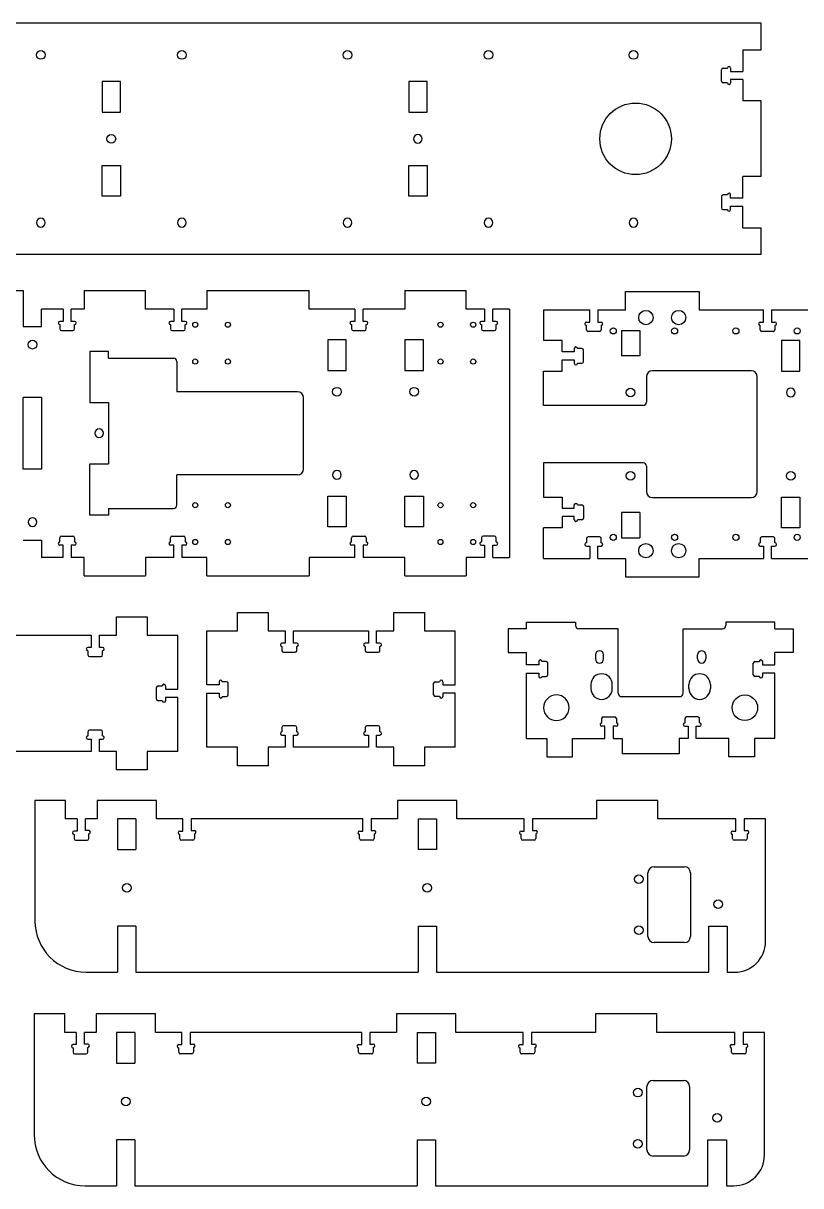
# Model space of a CAD drawing. Extents: x 54 to 2400, y 5311 to 6464.
# Drawn here: x 909 to 1670, y 5317 to 6454 of the extents above; entities that cross this region are included whole.
import ezdxf

# ---------------------------------------------------------------- set-up
doc = ezdxf.new("R2010")
doc.units = 0
doc.layers.get('0').update_dxf_attribs({"color": 253, "linetype": 'CONTINUOUS'})

msp = doc.modelspace()

# ---------------------------------------------------------------- linework, layer by layer
at = {"color": 58}
for p, q in [((1631.2, 6454), (59.2, 6454)), ((1631.2, 6428), (1631.2, 6454)), ((1613.2, 6428), (1631.2, 6428)), ((1613.2, 6428), (1613.2, 6407)), ((1592.2, 6397.4), (1592.2, 6408.6)), ((1593.8, 6410.2), (1598, 6410.2)), ((1601.2, 6410.2), (1601.2, 6407)), ((1601.2, 6407), (1613.2, 6407)), ((1004.2, 6397), (986.2, 6397)), ((986.2, 6397), (986.2, 6367)), ((1004.2, 6367), (1004.2, 6397)), ((1304.2, 6397), (1286.2, 6397)), ((1286.2, 6397), (1286.2, 6367)), ((1304.2, 6367), (1304.2, 6397)), ((1598, 6395.8), (1593.8, 6395.8)), ((1601.2, 6399), (1601.2, 6395.8)), ((1613.2, 6399), (1601.2, 6399)), ((1613.2, 6399), (1613.2, 6378)), ((986.2, 6367), (1004.2, 6367)), ((1286.2, 6367), (1304.2, 6367)), ((1631.2, 6378), (1613.2, 6378)), ((1631.2, 6304), (1631.2, 6378)), ((986.2, 6285), (986.2, 6315)), ((986.2, 6315), (1004.2, 6315)), ((1004.2, 6315), (1004.2, 6285)), ((1286.2, 6285), (1286.2, 6315)), ((1286.2, 6315), (1304.2, 6315)), ((1304.2, 6315), (1304.2, 6285)), ((1613.2, 6283), (1613.2, 6304)), ((1631.2, 6304), (1613.2, 6304)), ((1004.2, 6285), (986.2, 6285)), ((1304.2, 6285), (1286.2, 6285)), ((1592.2, 6284.6), (1592.2, 6273.4)), ((1598, 6286.2), (1593.8, 6286.2)), ((1601.2, 6283), (1601.2, 6286.2)), ((1613.2, 6283), (1601.2, 6283)), ((1593.8, 6271.8), (1598, 6271.8)), ((1601.2, 6275), (1613.2, 6275)), ((1601.2, 6271.8), (1601.2, 6275)), ((1613.2, 6254), (1613.2, 6275)), ((1613.2, 6254), (1631.2, 6254)), ((1631.2, 6228), (1631.2, 6254)), ((1631.2, 6228), (59.2, 6228)), ((853, 6192.5), (909, 6192.5)), ((909, 6192.5), (909, 6157.5)), ((968.7, 6192.5), (968.7, 6174.5)), ((968.7, 6192.5), (1028.7, 6192.5)), ((1028.7, 6174.5), (1028.7, 6192.5)), ((1088.7, 6192.5), (1088.7, 6174.5)), ((1088.7, 6192.5), (1188.7, 6192.5)), ((1188.7, 6174.5), (1188.7, 6192.5)), ((1282.5, 6192.5), (1282.5, 6174.5)), ((1282.5, 6192.5), (1342.5, 6192.5)), ((1342.5, 6174.5), (1342.5, 6192.5)), ((1498.3, 6191.7), (1570.3, 6191.7)), ((1498.3, 6173.7), (1498.3, 6191.7)), ((1570.3, 6191.7), (1570.3, 6173.7)), ((927, 6157.5), (927, 6174.5)), ((948, 6174.5), (927, 6174.5)), ((948, 6174.5), (948, 6162.5)), ((956, 6162.5), (956, 6174.5)), ((968.7, 6174.5), (956, 6174.5)), ((1056.3, 6174.5), (1028.7, 6174.5)), ((1056.3, 6174.5), (1056.3, 6162.5)), ((1064.3, 6162.5), (1064.3, 6174.5)), ((1088.7, 6174.5), (1064.3, 6174.5)), ((1233.5, 6174.5), (1188.7, 6174.5)), ((1233.5, 6174.5), (1233.5, 6162.5)), ((1241.5, 6162.5), (1241.5, 6174.5)), ((1282.5, 6174.5), (1241.5, 6174.5)), ((1360.5, 6174.5), (1342.5, 6174.5)), ((1360.5, 6174.5), (1360.5, 6162.5)), ((1368.5, 6162.5), (1368.5, 6174.5)), ((1384.7, 6174.5), (1368.5, 6174.5)), ((1384.7, 6174.5), (1384.7, 5931.5)), ((1418.2, 6173.7), (1463.3, 6173.7)), ((1418.2, 6173.7), (1418.2, 6143.7)), ((1463.3, 6161.7), (1463.3, 6173.7)), ((1471.3, 6173.7), (1498.3, 6173.7)), ((1471.3, 6173.7), (1471.3, 6161.7)), ((1570.3, 6173.7), (1633.3, 6173.7)), ((1633.3, 6161.7), (1633.3, 6173.7)), ((1641.3, 6173.7), (1702.7, 6173.7)), ((1641.3, 6173.7), (1641.3, 6161.7)), ((948, 6162.5), (944.8, 6162.5)), ((959.2, 6162.5), (956, 6162.5)), ((1056.3, 6162.5), (1053.1, 6162.5)), ((1067.5, 6162.5), (1064.3, 6162.5)), ((1233.5, 6162.5), (1230.3, 6162.5)), ((1244.7, 6162.5), (1241.5, 6162.5)), ((1360.5, 6162.5), (1357.3, 6162.5)), ((1371.7, 6162.5), (1368.5, 6162.5)), ((909, 6157.5), (927, 6157.5)), ((944.8, 6159.3), (944.8, 6155.1)), ((946.4, 6153.5), (957.6, 6153.5)), ((959.2, 6155.1), (959.2, 6159.3)), ((1053.1, 6159.3), (1053.1, 6155.1)), ((1054.7, 6153.5), (1065.9, 6153.5)), ((1067.5, 6155.1), (1067.5, 6159.3)), ((1230.3, 6159.3), (1230.3, 6155.1)), ((1231.9, 6153.5), (1243.1, 6153.5)), ((1244.7, 6155.1), (1244.7, 6159.3)), ((1357.3, 6159.3), (1357.3, 6155.1)), ((1358.9, 6153.5), (1370.1, 6153.5)), ((1371.7, 6155.1), (1371.7, 6159.3)), ((1460.1, 6161.7), (1463.3, 6161.7)), ((1460.1, 6154.3), (1460.1, 6158.5)), ((1472.9, 6152.7), (1461.7, 6152.7)), ((1471.3, 6161.7), (1474.5, 6161.7)), ((1474.5, 6158.5), (1474.5, 6154.3)), ((1494.3, 6153.7), (1494.3, 6128.7)), ((1494.3, 6153.7), (1512.3, 6153.7)), ((1512.3, 6153.7), (1512.3, 6128.7)), ((1630.1, 6161.7), (1633.3, 6161.7)), ((1630.1, 6154.3), (1630.1, 6158.5)), ((1642.9, 6152.7), (1631.7, 6152.7)), ((1641.3, 6161.7), (1644.5, 6161.7)), ((1644.5, 6158.5), (1644.5, 6154.3)), ((1225, 6144.5), (1207, 6144.5)), ((1207, 6144.5), (1207, 6114.5)), ((1225, 6114.5), (1225, 6144.5)), ((1282.5, 6144.5), (1282.5, 6114.5)), ((1300.5, 6144.5), (1282.5, 6144.5)), ((1300.5, 6114.5), (1300.5, 6144.5)), ((1436.2, 6143.7), (1418.2, 6143.7)), ((1436.2, 6132.7), (1436.2, 6143.7)), ((1651, 6143.7), (1651, 6113.7)), ((1669, 6143.7), (1651, 6143.7)), ((1669, 6113.7), (1669, 6143.7)), ((992.3, 6133), (974.3, 6133)), ((974.3, 6133), (974.3, 6083)), ((992.3, 6126.5), (992.3, 6133)), ((1448.2, 6132.7), (1436.2, 6132.7)), ((1448.2, 6135.9), (1448.2, 6132.7)), ((1455.6, 6135.9), (1451.4, 6135.9)), ((1457.2, 6123.1), (1457.2, 6134.3)), ((1512.3, 6128.7), (1494.3, 6128.7)), ((992.3, 6126.5), (1056.1, 6126.5)), ((1059.3, 6123.3), (1059.3, 6093.7)), ((1436.2, 6124.7), (1448.2, 6124.7)), ((1436.2, 6113.7), (1436.2, 6124.7)), ((1448.2, 6124.7), (1448.2, 6121.5)), ((1451.4, 6121.5), (1455.6, 6121.5)), ((1207, 6114.5), (1225, 6114.5)), ((1282.5, 6114.5), (1300.5, 6114.5)), ((1418.2, 6113.7), (1436.2, 6113.7)), ((1418.2, 6080.2), (1418.2, 6113.7)), ((1518.8, 6108.2), (1518.8, 6083.4)), ((1621.2, 6114.2), (1524.8, 6114.2)), ((1627.2, 5996.2), (1627.2, 6108.2)), ((1651, 6113.7), (1669, 6113.7)), ((927, 6088), (909, 6088)), ((909, 6018), (909, 6088)), ((927, 6088), (927, 6018)), ((974.3, 6083), (992.3, 6083)), ((992.3, 6083), (992.3, 6023)), ((1177.3, 6093.7), (1059.3, 6093.7)), ((1183.3, 6018.3), (1183.3, 6087.7)), ((1515.6, 6080.2), (1418.2, 6080.2)), ((927, 6018), (909, 6018)), ((974.3, 5973), (974.3, 6023)), ((974.3, 6023), (992.3, 6023)), ((1515.6, 6024.2), (1418.2, 6024.2)), ((1418.2, 6024.2), (1418.2, 5990.7)), ((1518.8, 6021), (1518.8, 5996.2)), ((1059.3, 5982.7), (1059.3, 6012.3)), ((1177.3, 6012.3), (1059.3, 6012.3)), ((1207, 5961.5), (1207, 5991.5)), ((1207, 5991.5), (1225, 5991.5)), ((1225, 5991.5), (1225, 5961.5)), ((1282.5, 5991.5), (1300.5, 5991.5)), ((1282.5, 5961.5), (1282.5, 5991.5)), ((1300.5, 5991.5), (1300.5, 5961.5)), ((1418.2, 5990.7), (1436.2, 5990.7)), ((1436.2, 5990.7), (1436.2, 5979.7)), ((1448.2, 5979.7), (1448.2, 5982.9)), ((1451.4, 5982.9), (1455.6, 5982.9)), ((1457.2, 5981.3), (1457.2, 5970.1)), ((1524.8, 5990.2), (1621.2, 5990.2)), ((1651, 5960.7), (1651, 5990.7)), ((1651, 5990.7), (1669, 5990.7)), ((1669, 5990.7), (1669, 5960.7)), ((992.3, 5973), (974.3, 5973)), ((992.3, 5979.5), (992.3, 5973)), ((992.3, 5979.5), (1056.1, 5979.5)), ((1436.2, 5979.7), (1448.2, 5979.7)), ((1448.2, 5971.7), (1436.2, 5971.7)), ((1436.2, 5971.7), (1436.2, 5960.7)), ((1448.2, 5968.5), (1448.2, 5971.7)), ((1494.3, 5975.7), (1494.3, 5950.7)), ((1512.3, 5975.7), (1494.3, 5975.7)), ((1512.3, 5975.7), (1512.3, 5950.7)), ((1225, 5961.5), (1207, 5961.5)), ((1300.5, 5961.5), (1282.5, 5961.5)), ((1436.2, 5960.7), (1418.2, 5960.7)), ((1418.2, 5930.7), (1418.2, 5960.7)), ((1455.6, 5968.5), (1451.4, 5968.5)), ((1669, 5960.7), (1651, 5960.7)), ((909, 5948.5), (927, 5948.5)), ((927, 5948.5), (927, 5931.5)), ((944.8, 5946.7), (944.8, 5950.9)), ((946.4, 5952.5), (957.6, 5952.5)), ((959.2, 5950.9), (959.2, 5946.7)), ((1053.1, 5946.7), (1053.1, 5950.9)), ((1054.7, 5952.5), (1065.9, 5952.5)), ((1067.5, 5950.9), (1067.5, 5946.7)), ((1230.3, 5946.7), (1230.3, 5950.9)), ((1231.9, 5952.5), (1243.1, 5952.5)), ((1244.7, 5950.9), (1244.7, 5946.7)), ((1357.3, 5950.9), (1357.3, 5946.7)), ((1370.1, 5952.5), (1358.9, 5952.5)), ((1371.7, 5946.7), (1371.7, 5950.9)), ((1460.1, 5950.1), (1460.1, 5945.9)), ((1472.9, 5951.7), (1461.7, 5951.7)), ((1474.5, 5945.9), (1474.5, 5950.1)), ((1494.3, 5950.7), (1512.3, 5950.7)), ((1630.1, 5950.1), (1630.1, 5945.9)), ((1642.9, 5951.7), (1631.7, 5951.7)), ((1644.5, 5945.9), (1644.5, 5950.1)), ((948, 5943.5), (944.8, 5943.5)), ((948, 5931.5), (948, 5943.5)), ((956, 5943.5), (956, 5931.5)), ((959.2, 5943.5), (956, 5943.5)), ((1056.3, 5943.5), (1053.1, 5943.5)), ((1056.3, 5931.5), (1056.3, 5943.5)), ((1064.3, 5943.5), (1064.3, 5931.5)), ((1067.5, 5943.5), (1064.3, 5943.5)), ((1233.5, 5943.5), (1230.3, 5943.5)), ((1233.5, 5931.5), (1233.5, 5943.5)), ((1241.5, 5943.5), (1241.5, 5931.5)), ((1244.7, 5943.5), (1241.5, 5943.5)), ((1357.3, 5943.5), (1360.5, 5943.5)), ((1360.5, 5943.5), (1360.5, 5931.5)), ((1368.5, 5943.5), (1371.7, 5943.5)), ((1368.5, 5931.5), (1368.5, 5943.5)), ((1460.1, 5942.7), (1463.3, 5942.7)), ((1463.3, 5942.7), (1463.3, 5930.7)), ((1471.3, 5942.7), (1474.5, 5942.7)), ((1471.3, 5930.7), (1471.3, 5942.7)), ((1630.1, 5942.7), (1633.3, 5942.7)), ((1633.3, 5942.7), (1633.3, 5930.7)), ((1641.3, 5942.7), (1644.5, 5942.7)), ((1641.3, 5930.7), (1641.3, 5942.7)), ((948, 5931.5), (927, 5931.5)), ((968.7, 5931.5), (956, 5931.5)), ((968.7, 5913.5), (968.7, 5931.5)), ((1056.3, 5931.5), (1028.7, 5931.5)), ((1028.7, 5931.5), (1028.7, 5913.5)), ((1088.7, 5931.5), (1064.3, 5931.5)), ((1088.7, 5913.5), (1088.7, 5931.5)), ((1233.5, 5931.5), (1188.7, 5931.5)), ((1188.7, 5931.5), (1188.7, 5913.5)), ((1282.5, 5931.5), (1241.5, 5931.5)), ((1282.5, 5913.5), (1282.5, 5931.5)), ((1360.5, 5931.5), (1342.5, 5931.5)), ((1342.5, 5931.5), (1342.5, 5913.5)), ((1368.5, 5931.5), (1384.7, 5931.5)), ((1418.2, 5930.7), (1463.3, 5930.7)), ((1471.3, 5930.7), (1498.3, 5930.7)), ((1498.3, 5930.7), (1498.3, 5912.7)), ((1570.3, 5912.7), (1570.3, 5930.7)), ((1570.3, 5930.7), (1633.3, 5930.7)), ((1641.3, 5930.7), (1702.7, 5930.7)), ((968.7, 5913.5), (1028.7, 5913.5)), ((1088.7, 5913.5), (1188.7, 5913.5)), ((1282.5, 5913.5), (1342.5, 5913.5)), ((1498.3, 5912.7), (1570.3, 5912.7)), ((1000.3, 5873.6), (1030.3, 5873.6)), ((1000.3, 5855.6), (1000.3, 5873.6)), ((1030.3, 5873.6), (1030.3, 5855.6)), ((1118.6, 5859.8), (1118.6, 5877.8)), ((1118.6, 5877.8), (1148.6, 5877.8)), ((1148.6, 5877.8), (1148.6, 5859.8)), ((1271.6, 5877.8), (1301.6, 5877.8)), ((1271.6, 5859.8), (1271.6, 5877.8)), ((1301.6, 5877.8), (1301.6, 5859.8)), ((1401.4, 5861.7), (1401.4, 5868.4)), ((1401.4, 5868.4), (1449.4, 5868.4)), ((1449.4, 5868.4), (1449.4, 5864.9)), ((1644.4, 5868.4), (1596.4, 5868.4)), ((1596.4, 5868.4), (1596.4, 5864.9)), ((1644.4, 5861.7), (1644.4, 5868.4)), ((902.1, 5855.6), (975.5, 5855.6)), ((975.5, 5855.6), (975.5, 5843.6)), ((983.5, 5855.6), (1000.3, 5855.6)), ((983.5, 5843.6), (983.5, 5855.6)), ((1030.3, 5855.6), (1060.3, 5855.6)), ((1060.3, 5802.7), (1060.3, 5855.6)), ((1088.6, 5859.8), (1118.6, 5859.8)), ((1088.6, 5806.9), (1088.6, 5859.8)), ((1148.6, 5859.8), (1165.4, 5859.8)), ((1165.4, 5859.8), (1165.4, 5847.8)), ((1173.4, 5859.8), (1246.8, 5859.8)), ((1173.4, 5847.8), (1173.4, 5859.8)), ((1246.8, 5859.8), (1246.8, 5847.8)), ((1254.8, 5859.8), (1271.6, 5859.8)), ((1254.8, 5847.8), (1254.8, 5859.8)), ((1301.6, 5859.8), (1331.6, 5859.8)), ((1331.6, 5806.9), (1331.6, 5859.8)), ((1401.4, 5861.7), (1383.4, 5861.7)), ((1383.4, 5861.7), (1383.4, 5838.5)), ((1491.2, 5861.7), (1452.6, 5861.7)), ((1491.2, 5798.7), (1491.2, 5861.7)), ((1554.6, 5861.7), (1593.2, 5861.7)), ((1554.6, 5798.7), (1554.6, 5861.7)), ((1644.4, 5861.7), (1662.4, 5861.7)), ((1662.4, 5861.7), (1662.4, 5838.5)), ((1165.4, 5847.8), (1162.2, 5847.8)), ((1162.2, 5844.6), (1162.2, 5840.4)), ((1176.6, 5847.8), (1173.4, 5847.8)), ((1176.6, 5840.4), (1176.6, 5844.6)), ((1246.8, 5847.8), (1243.6, 5847.8)), ((1243.6, 5844.6), (1243.6, 5840.4)), ((1258, 5847.8), (1254.8, 5847.8)), ((1258, 5840.4), (1258, 5844.6)), ((975.5, 5843.6), (972.3, 5843.6)), ((972.3, 5840.4), (972.3, 5836.2)), ((973.9, 5834.6), (985.1, 5834.6)), ((986.7, 5843.6), (983.5, 5843.6)), ((986.7, 5836.2), (986.7, 5840.4)), ((1163.8, 5838.8), (1175, 5838.8)), ((1245.2, 5838.8), (1256.4, 5838.8)), ((1383.4, 5838.5), (1401.4, 5838.5)), ((1401.4, 5826.5), (1401.4, 5838.5)), ((1468.9, 5836.3), (1468.9, 5832.3)), ((1476.9, 5832.3), (1476.9, 5836.3)), ((1568.9, 5832.3), (1568.9, 5836.3)), ((1576.9, 5836.3), (1576.9, 5832.3)), ((1662.4, 5838.5), (1644.4, 5838.5)), ((1644.4, 5826.5), (1644.4, 5838.5)), ((1413.4, 5826.5), (1401.4, 5826.5)), ((1413.4, 5829.7), (1413.4, 5826.5)), ((1420.8, 5829.7), (1416.6, 5829.7)), ((1422.4, 5816.9), (1422.4, 5828.1)), ((1623.4, 5816.9), (1623.4, 5828.1)), ((1625, 5829.7), (1629.2, 5829.7)), ((1632.4, 5829.7), (1632.4, 5826.5)), ((1632.4, 5826.5), (1644.4, 5826.5)), ((1100.6, 5810.1), (1100.6, 5806.9)), ((1108, 5810.1), (1103.8, 5810.1)), ((1312.2, 5810.1), (1316.4, 5810.1)), ((1319.6, 5810.1), (1319.6, 5806.9)), ((1401.4, 5754.6), (1401.4, 5818.5)), ((1401.4, 5818.5), (1413.4, 5818.5)), ((1413.4, 5818.5), (1413.4, 5815.3)), ((1416.6, 5815.3), (1420.8, 5815.3)), ((1629.2, 5815.3), (1625, 5815.3)), ((1644.4, 5818.5), (1632.4, 5818.5)), ((1632.4, 5818.5), (1632.4, 5815.3)), ((1644.4, 5754.6), (1644.4, 5818.5)), ((1039.3, 5793.1), (1039.3, 5804.3)), ((1040.9, 5805.9), (1045.1, 5805.9)), ((1048.3, 5805.9), (1048.3, 5802.7)), ((1048.3, 5802.7), (1060.3, 5802.7)), ((1100.6, 5806.9), (1088.6, 5806.9)), ((1088.6, 5798.9), (1100.6, 5798.9)), ((1088.6, 5745.9), (1088.6, 5798.9)), ((1100.6, 5798.9), (1100.6, 5795.7)), ((1109.6, 5797.3), (1109.6, 5808.5)), ((1310.6, 5797.3), (1310.6, 5808.5)), ((1319.6, 5806.9), (1331.6, 5806.9)), ((1319.6, 5798.9), (1319.6, 5795.7)), ((1331.6, 5798.9), (1319.6, 5798.9)), ((1331.6, 5745.9), (1331.6, 5798.9)), ((1464.4, 5807.3), (1464.4, 5803.3)), ((1485.4, 5803.3), (1485.4, 5807.3)), ((1560.4, 5803.3), (1560.4, 5807.3)), ((1581.4, 5807.3), (1581.4, 5803.3)), ((1045.1, 5791.5), (1040.9, 5791.5)), ((1048.3, 5794.7), (1048.3, 5791.5)), ((1060.3, 5794.7), (1048.3, 5794.7)), ((1060.3, 5741.8), (1060.3, 5794.7)), ((1103.8, 5795.7), (1108, 5795.7)), ((1316.4, 5795.7), (1312.2, 5795.7)), ((1494.4, 5795.5), (1551.4, 5795.5)), ((1476.6, 5775.6), (1487.8, 5775.6)), ((1569.2, 5775.6), (1558, 5775.6)), ((1162.2, 5765.3), (1162.2, 5761.1)), ((1175, 5766.9), (1163.8, 5766.9)), ((1176.6, 5761.1), (1176.6, 5765.3)), ((1243.6, 5765.3), (1243.6, 5761.1)), ((1256.4, 5766.9), (1245.2, 5766.9)), ((1258, 5761.1), (1258, 5765.3)), ((1475, 5769.8), (1475, 5774)), ((1478.2, 5766.6), (1475, 5766.6)), ((1478.2, 5754.6), (1478.2, 5766.6)), ((1486.2, 5766.6), (1486.2, 5754.6)), ((1489.4, 5766.6), (1486.2, 5766.6)), ((1489.4, 5774), (1489.4, 5769.8)), ((1556.4, 5774), (1556.4, 5769.8)), ((1556.4, 5766.6), (1559.6, 5766.6)), ((1559.6, 5766.6), (1559.6, 5754.6)), ((1567.6, 5766.6), (1570.8, 5766.6)), ((1567.6, 5754.6), (1567.6, 5766.6)), ((1570.8, 5769.8), (1570.8, 5774)), ((972.3, 5761.2), (972.3, 5757)), ((972.3, 5753.8), (975.5, 5753.8)), ((985.1, 5762.8), (973.9, 5762.8)), ((975.5, 5753.8), (975.5, 5741.8)), ((983.5, 5741.8), (983.5, 5753.8)), ((983.5, 5753.8), (986.7, 5753.8)), ((986.7, 5757), (986.7, 5761.2)), ((1162.2, 5757.9), (1165.4, 5757.9)), ((1165.4, 5757.9), (1165.4, 5745.9)), ((1173.4, 5745.9), (1173.4, 5757.9)), ((1173.4, 5757.9), (1176.6, 5757.9)), ((1243.6, 5757.9), (1246.8, 5757.9)), ((1246.8, 5757.9), (1246.8, 5745.9)), ((1254.8, 5745.9), (1254.8, 5757.9)), ((1254.8, 5757.9), (1258, 5757.9)), ((1401.4, 5754.6), (1421.4, 5754.6)), ((1421.4, 5754.6), (1421.4, 5736.6)), ((1446.4, 5754.6), (1478.2, 5754.6)), ((1446.4, 5736.6), (1446.4, 5754.6)), ((1486.2, 5754.6), (1494.9, 5754.6)), ((1494.9, 5754.6), (1494.9, 5739.6)), ((1550.9, 5754.6), (1550.9, 5739.6)), ((1559.6, 5754.6), (1550.9, 5754.6)), ((1599.4, 5754.6), (1567.6, 5754.6)), ((1599.4, 5736.6), (1599.4, 5754.6)), ((1624.4, 5754.6), (1624.4, 5736.6)), ((1644.4, 5754.6), (1624.4, 5754.6)), ((975.5, 5741.8), (902.1, 5741.8)), ((1000.3, 5741.8), (983.5, 5741.8)), ((1000.3, 5723.8), (1000.3, 5741.8)), ((1060.3, 5741.8), (1030.3, 5741.8)), ((1030.3, 5741.8), (1030.3, 5723.8)), ((1118.6, 5745.9), (1088.6, 5745.9)), ((1118.6, 5727.9), (1118.6, 5745.9)), ((1165.4, 5745.9), (1148.6, 5745.9)), ((1148.6, 5745.9), (1148.6, 5727.9)), ((1246.8, 5745.9), (1173.4, 5745.9)), ((1271.6, 5745.9), (1254.8, 5745.9)), ((1271.6, 5727.9), (1271.6, 5745.9)), ((1331.6, 5745.9), (1301.6, 5745.9)), ((1301.6, 5745.9), (1301.6, 5727.9)), ((1421.4, 5736.6), (1446.4, 5736.6)), ((1550.9, 5739.6), (1494.9, 5739.6)), ((1624.4, 5736.6), (1599.4, 5736.6)), ((1030.3, 5723.8), (1000.3, 5723.8)), ((1148.6, 5727.9), (1118.6, 5727.9)), ((1301.6, 5727.9), (1271.6, 5727.9)), ((950.5, 5694), (920.5, 5694)), ((920.5, 5694), (920.5, 5576)), ((950.5, 5676), (950.5, 5694)), ((1039.3, 5694), (981.3, 5694)), ((981.3, 5694), (981.3, 5676)), ((1039.3, 5676), (1039.3, 5694)), ((1333.3, 5694), (1275.3, 5694)), ((1275.3, 5694), (1275.3, 5676)), ((1333.3, 5676), (1333.3, 5694)), ((1529.9, 5694), (1469.9, 5694)), ((1469.9, 5694), (1469.9, 5676)), ((1529.9, 5676), (1529.9, 5694)), ((961.9, 5676), (950.5, 5676)), ((961.9, 5676), (961.9, 5664)), ((981.3, 5676), (969.9, 5676)), ((969.9, 5664.5), (969.9, 5676)), ((1001.3, 5676), (1001.3, 5646)), ((1019.3, 5676), (1001.3, 5676)), ((1019.3, 5676), (1019.3, 5646)), ((1065.3, 5676), (1039.3, 5676)), ((1065.3, 5664), (1065.3, 5676)), ((1241.3, 5676), (1073.3, 5676)), ((1073.3, 5676), (1073.3, 5664.5)), ((1241.3, 5664), (1241.3, 5676)), ((1275.3, 5676), (1249.3, 5676)), ((1249.3, 5676), (1249.3, 5664.5)), ((1295.3, 5676), (1295.3, 5646)), ((1295.3, 5676), (1313.3, 5676)), ((1313.3, 5676), (1313.3, 5646)), ((1399.3, 5676), (1333.3, 5676)), ((1399.3, 5664), (1399.3, 5676)), ((1469.9, 5676), (1407.3, 5676)), ((1407.3, 5676), (1407.3, 5664.5)), ((1606.3, 5676), (1529.9, 5676)), ((1606.3, 5664), (1606.3, 5676)), ((1635.3, 5676), (1614.3, 5676)), ((1614.3, 5676), (1614.3, 5664.5)), ((1635.3, 5556), (1635.3, 5676)), ((961.9, 5664), (958.7, 5664)), ((973.1, 5664.5), (969.9, 5664.5)), ((1062.1, 5664), (1065.3, 5664)), ((1073.3, 5664.5), (1076.5, 5664.5)), ((1238.1, 5664), (1241.3, 5664)), ((1249.3, 5664.5), (1252.5, 5664.5)), ((1396.1, 5664), (1399.3, 5664)), ((1407.3, 5664.5), (1410.5, 5664.5)), ((1603.1, 5664), (1606.3, 5664)), ((1614.3, 5664.5), (1617.5, 5664.5)), ((958.7, 5660.8), (958.7, 5656.6)), ((960.3, 5655), (971.5, 5655)), ((973.1, 5656.6), (973.1, 5661.3)), ((1062.1, 5656.6), (1062.1, 5660.8)), ((1074.9, 5655), (1063.7, 5655)), ((1076.5, 5661.3), (1076.5, 5656.6)), ((1238.1, 5656.6), (1238.1, 5660.8)), ((1250.9, 5655), (1239.7, 5655)), ((1252.5, 5661.3), (1252.5, 5656.6)), ((1396.1, 5656.6), (1396.1, 5660.8)), ((1408.9, 5655), (1397.7, 5655)), ((1410.5, 5661.3), (1410.5, 5656.6)), ((1603.1, 5656.6), (1603.1, 5660.8)), ((1615.9, 5655), (1604.7, 5655)), ((1617.5, 5661.3), (1617.5, 5656.6)), ((1001.3, 5646), (1019.3, 5646)), ((1313.3, 5646), (1295.3, 5646)), ((1526.3, 5629), (1555.9, 5629)), ((1520.3, 5561), (1520.3, 5623)), ((1561.9, 5623), (1561.9, 5561)), ((1001.3, 5571), (1001.3, 5526)), ((1019.3, 5571), (1001.3, 5571)), ((1019.3, 5571), (1019.3, 5526)), ((1295.3, 5571), (1295.3, 5526)), ((1295.3, 5571), (1313.3, 5571)), ((1313.3, 5571), (1313.3, 5526)), ((1579.9, 5526), (1579.9, 5571)), ((1579.9, 5571), (1597.9, 5571)), ((1597.9, 5571), (1597.9, 5526)), ((1555.9, 5555), (1526.3, 5555)), ((970.5, 5526), (1001.3, 5526)), ((1019.3, 5526), (1295.3, 5526)), ((1313.3, 5526), (1579.9, 5526)), ((1597.9, 5526), (1605.3, 5526)), ((949.6, 5485.1), (919.6, 5485.1)), ((919.6, 5485.1), (919.6, 5367.1)), ((949.6, 5467.1), (949.6, 5485.1)), ((1038.3, 5485.1), (980.3, 5485.1)), ((980.3, 5485.1), (980.3, 5467.1)), ((1038.3, 5467.1), (1038.3, 5485.1)), ((1332.3, 5485.1), (1274.3, 5485.1)), ((1274.3, 5485.1), (1274.3, 5467.1)), ((1332.3, 5467.1), (1332.3, 5485.1)), ((1529, 5485.1), (1469, 5485.1)), ((1469, 5485.1), (1469, 5467.1)), ((1529, 5467.1), (1529, 5485.1)), ((960.9, 5467.1), (949.6, 5467.1)), ((960.9, 5467.1), (960.9, 5455.1)), ((980.3, 5467.1), (968.9, 5467.1)), ((968.9, 5455.6), (968.9, 5467.1)), ((1000.3, 5467.1), (1000.3, 5437.1)), ((1018.3, 5467.1), (1000.3, 5467.1)), ((1018.3, 5467.1), (1018.3, 5437.1)), ((1064.3, 5467.1), (1038.3, 5467.1)), ((1064.3, 5455.1), (1064.3, 5467.1)), ((1240.3, 5467.1), (1072.3, 5467.1)), ((1072.3, 5467.1), (1072.3, 5455.6)), ((1240.3, 5455.1), (1240.3, 5467.1)), ((1274.3, 5467.1), (1248.3, 5467.1)), ((1248.3, 5467.1), (1248.3, 5455.6)), ((1294.3, 5467.1), (1294.3, 5437.1)), ((1294.3, 5467.1), (1312.3, 5467.1)), ((1312.3, 5467.1), (1312.3, 5437.1)), ((1398.3, 5467.1), (1332.3, 5467.1)), ((1398.3, 5455.1), (1398.3, 5467.1)), ((1469, 5467.1), (1406.3, 5467.1)), ((1406.3, 5467.1), (1406.3, 5455.6)), ((1605.3, 5467.1), (1529, 5467.1)), ((1605.3, 5455.1), (1605.3, 5467.1)), ((1634.3, 5467.1), (1613.3, 5467.1)), ((1613.3, 5467.1), (1613.3, 5455.6)), ((1634.3, 5347.1), (1634.3, 5467.1)), ((960.9, 5455.1), (957.7, 5455.1)), ((957.7, 5451.9), (957.7, 5447.7)), ((959.3, 5446.1), (970.5, 5446.1)), ((972.1, 5455.6), (968.9, 5455.6)), ((972.1, 5447.7), (972.1, 5452.4)), ((1061.1, 5455.1), (1064.3, 5455.1)), ((1061.1, 5447.7), (1061.1, 5451.9)), ((1073.9, 5446.1), (1062.7, 5446.1)), ((1072.3, 5455.6), (1075.5, 5455.6)), ((1075.5, 5452.4), (1075.5, 5447.7)), ((1237.1, 5455.1), (1240.3, 5455.1)), ((1237.1, 5447.7), (1237.1, 5451.9)), ((1249.9, 5446.1), (1238.7, 5446.1)), ((1248.3, 5455.6), (1251.5, 5455.6)), ((1251.5, 5452.4), (1251.5, 5447.7)), ((1395.1, 5455.1), (1398.3, 5455.1)), ((1395.1, 5447.7), (1395.1, 5451.9)), ((1407.9, 5446.1), (1396.7, 5446.1)), ((1406.3, 5455.6), (1409.5, 5455.6)), ((1409.5, 5452.4), (1409.5, 5447.7)), ((1602.1, 5455.1), (1605.3, 5455.1)), ((1602.1, 5447.7), (1602.1, 5451.9)), ((1614.9, 5446.1), (1603.7, 5446.1)), ((1613.3, 5455.6), (1616.5, 5455.6)), ((1616.5, 5452.4), (1616.5, 5447.7)), ((1000.3, 5437.1), (1018.3, 5437.1)), ((1312.3, 5437.1), (1294.3, 5437.1)), ((1519.3, 5352.2), (1519.3, 5414.2)), ((1525.3, 5420.2), (1555, 5420.2)), ((1561, 5414.2), (1561, 5352.2)), ((1000.3, 5362.1), (1000.3, 5317.1)), ((1018.3, 5362.1), (1000.3, 5362.1)), ((1018.3, 5362.1), (1018.3, 5317.1)), ((1294.3, 5362.1), (1294.3, 5317.1)), ((1294.3, 5362.1), (1312.3, 5362.1)), ((1312.3, 5362.1), (1312.3, 5317.1)), ((1579, 5317.1), (1579, 5362.1)), ((1579, 5362.1), (1597, 5362.1)), ((1597, 5362.1), (1597, 5317.1)), ((1555, 5346.2), (1525.3, 5346.2)), ((969.6, 5317.1), (1000.3, 5317.1)), ((1018.3, 5317.1), (1294.3, 5317.1)), ((1312.3, 5317.1), (1579, 5317.1)), ((1597, 5317.1), (1604.3, 5317.1))]:
    msp.add_line(p, q, dxfattribs=at)
for centre, radius in [((926.2, 6423), 4.25), ((1064.2, 6423), 4.25), ((1226.2, 6423), 4.25), ((1364.2, 6423), 4.25), ((1506.2, 6423), 4.25), ((1508.2, 6341), 35), ((995.2, 6341), 4.25), ((1518.3, 6166.2), 7), ((1550.3, 6166.2), 7), ((1077.3, 6159.2), 2.5), ((1109.3, 6159.2), 2.5), ((1317.3, 6159.2), 2.5), ((1349.3, 6159.2), 2.5), ((1486.3, 6153.2), 3), ((1546.3, 6153.2), 3), ((1606.3, 6153.2), 3), ((1666.3, 6153.2), 3), ((918, 6139.7), 4.25), ((1077.3, 6123.2), 2.5), ((1109.3, 6123.2), 2.5), ((1317.3, 6123.2), 2.5), ((1349.3, 6123.2), 2.5), ((1216, 6093.7), 4.25), ((1291.5, 6093.7), 4.25), ((1503.3, 6092.9), 4.25), ((1503.3, 6011.5), 4.25), ((1660, 6011.5), 4.25), ((1077.3, 5982.7), 2.5), ((1109.3, 5982.7), 2.5), ((1317.3, 5982.7), 2.5), ((1349.3, 5982.7), 2.5), ((1077.3, 5946.7), 2.5), ((1109.3, 5946.7), 2.5), ((1317.3, 5946.7), 2.5), ((1349.3, 5946.7), 2.5), ((1486.3, 5951.2), 3), ((1546.3, 5951.2), 3), ((1606.3, 5951.2), 3), ((1666.3, 5951.2), 3), ((1518.3, 5938.2), 7), ((1550.3, 5938.2), 7), ((1615.1, 5784.6), 12.5), ((1511.3, 5617), 4.25), ((1010.3, 5608.5), 4.25), ((1304.3, 5608.5), 4.25), ((1588.9, 5592.5), 4.25), ((1511.3, 5567), 4.25), ((1510.3, 5408.2), 4.25), ((1009.3, 5399.6), 4.25), ((1303.3, 5399.6), 4.25), ((1588, 5383.6), 4.25), ((1510.3, 5358.2), 4.25)]:
    msp.add_circle(centre, radius, dxfattribs=at)
at = {"color": 58, "extrusion": (2.90566e-15, -3.07027e-15, -1)}
for centre in [(-1295.2, 6341), (-926.2, 6259), (-1064.2, 6259), (-1226.2, 6259), (-1364.2, 6259), (-1506.2, 6259)]:
    msp.add_circle(centre, 4.25, dxfattribs=at)
at = {"color": 58, "extrusion": (-1.0511e-16, 1.86189e-30, -1)}
msp.add_circle((-1660, 6092.9), 4.25, dxfattribs=at)
at = {"color": 58, "extrusion": (-1.0511e-16, -3.49148e-15, -1)}
for centre in [(-983.3, 6053), (-1216, 6012.3), (-1291.5, 6012.3), (-918, 5966.2)]:
    msp.add_circle(centre, 4.25, dxfattribs=at)
at = {"color": 58, "extrusion": (-8.33792e-15, -1.22461e-16, -1)}
msp.add_circle((-1430.7, 5784.6), 12.5, dxfattribs=at)
at = {"color": 58}
for centre, radius, start, end in [((1593.8, 6408.6), 1.6, 90, 180), ((1599.6, 6410.2), 1.6, 0, 180), ((1593.8, 6397.4), 1.6, 180, 270), ((1599.6, 6395.8), 1.6, 180, 0), ((1599.6, 6286.2), 1.6, 360, 180), ((1593.8, 6284.6), 1.6, 90, 180), ((1593.8, 6273.4), 1.6, 180, 270), ((1599.6, 6271.8), 1.6, 180, 360), ((944.8, 6160.9), 1.6, 90, 270), ((959.2, 6160.9), 1.6, 270, 90), ((1053.1, 6160.9), 1.6, 90, 270), ((1067.5, 6160.9), 1.6, 270, 90), ((1230.3, 6160.9), 1.6, 90, 270), ((1244.7, 6160.9), 1.6, 270, 90), ((1357.3, 6160.9), 1.6, 90, 270), ((1371.7, 6160.9), 1.6, 270, 90), ((946.4, 6155.1), 1.6, 180, 270), ((957.6, 6155.1), 1.6, 270, 0), ((1054.7, 6155.1), 1.6, 180, 270), ((1065.9, 6155.1), 1.6, 270, 0), ((1231.9, 6155.1), 1.6, 180, 270), ((1243.1, 6155.1), 1.6, 270, 0), ((1358.9, 6155.1), 1.6, 180, 270), ((1370.1, 6155.1), 1.6, 270, 0), ((1460.1, 6160.1), 1.6, 90, 270), ((1461.7, 6154.3), 1.6, 180, 270), ((1472.9, 6154.3), 1.6, 270, 0), ((1474.5, 6160.1), 1.6, 270, 90), ((1630.1, 6160.1), 1.6, 90, 270), ((1631.7, 6154.3), 1.6, 180, 270), ((1642.9, 6154.3), 1.6, 270, 0), ((1644.5, 6160.1), 1.6, 270, 90), ((1449.8, 6135.9), 1.6, 360, 180), ((1455.6, 6134.3), 1.6, 360, 90), ((1056.1, 6123.3), 3.2, 360, 90), ((1449.8, 6121.5), 1.6, 180, 360), ((1455.6, 6123.1), 1.6, 270, 0), ((1524.8, 6108.2), 6, 90, 180), ((1621.2, 6108.2), 6, 360, 90), ((1177.3, 6087.7), 6, 360, 90), ((1515.6, 6083.4), 3.2, 270, 360), ((1177.3, 6018.3), 6, 270, 0), ((1515.6, 6021), 3.2, 360, 90), ((1524.8, 5996.2), 6, 180, 270), ((1621.2, 5996.2), 6, 270, 0), ((1056.1, 5982.7), 3.2, 270, 0), ((1449.8, 5982.9), 1.6, 360, 180), ((1455.6, 5981.3), 1.6, 360, 90), ((1455.6, 5970.1), 1.6, 270, 360), ((1449.8, 5968.5), 1.6, 180, 360), ((944.8, 5945.1), 1.6, 90, 270), ((946.4, 5950.9), 1.6, 90, 180), ((957.6, 5950.9), 1.6, 360, 90), ((959.2, 5945.1), 1.6, 270, 90), ((1053.1, 5945.1), 1.6, 90, 270), ((1054.7, 5950.9), 1.6, 90, 180), ((1065.9, 5950.9), 1.6, 360, 90), ((1067.5, 5945.1), 1.6, 270, 90), ((1230.3, 5945.1), 1.6, 90, 270), ((1231.9, 5950.9), 1.6, 90, 180), ((1243.1, 5950.9), 1.6, 360, 90), ((1244.7, 5945.1), 1.6, 270, 90), ((1357.3, 5945.1), 1.6, 90, 270), ((1358.9, 5950.9), 1.6, 90, 180), ((1370.1, 5950.9), 1.6, 360, 90), ((1371.7, 5945.1), 1.6, 270, 90), ((1461.7, 5950.1), 1.6, 90, 180), ((1472.9, 5950.1), 1.6, 360, 90), ((1631.7, 5950.1), 1.6, 90, 180), ((1642.9, 5950.1), 1.6, 360, 90), ((1460.1, 5944.3), 1.6, 90, 270), ((1474.5, 5944.3), 1.6, 270, 90), ((1630.1, 5944.3), 1.6, 90, 270), ((1644.5, 5944.3), 1.6, 270, 90), ((1452.6, 5864.9), 3.2, 180, 270), ((1593.2, 5864.9), 3.2, 270, 0), ((1162.2, 5846.2), 1.6, 90, 270), ((1176.6, 5846.2), 1.6, 270, 90), ((1243.6, 5846.2), 1.6, 90, 270), ((1258, 5846.2), 1.6, 270, 90), ((972.3, 5842), 1.6, 90, 270), ((973.9, 5836.2), 1.6, 180, 270), ((985.1, 5836.2), 1.6, 270, 0), ((986.7, 5842), 1.6, 270, 90), ((1163.8, 5840.4), 1.6, 180, 270), ((1175, 5840.4), 1.6, 270, 0), ((1245.2, 5840.4), 1.6, 180, 270), ((1256.4, 5840.4), 1.6, 270, 0), ((1472.9, 5836.3), 4, 360, 180), ((1572.9, 5836.3), 4, 0, 180), ((1415, 5829.7), 1.6, 360, 180), ((1420.8, 5828.1), 1.6, 360, 90), ((1472.9, 5832.3), 4, 180, 360), ((1572.9, 5832.3), 4, 180, 0), ((1625, 5828.1), 1.6, 90, 180), ((1630.8, 5829.7), 1.6, 0, 180), ((1102.2, 5810.1), 1.6, 360, 180), ((1108, 5808.5), 1.6, 360, 90), ((1312.2, 5808.5), 1.6, 90, 180), ((1318, 5810.1), 1.6, 0, 180), ((1415, 5815.3), 1.6, 180, 360), ((1420.8, 5816.9), 1.6, 270, 0), ((1474.9, 5807.3), 10.5, 360, 180), ((1570.9, 5807.3), 10.5, 0, 180), ((1625, 5816.9), 1.6, 180, 270), ((1630.8, 5815.3), 1.6, 180, 0), ((1040.9, 5804.3), 1.6, 90, 180), ((1046.7, 5805.9), 1.6, 0, 180), ((1474.9, 5803.3), 10.5, 180, 360), ((1494.4, 5798.7), 3.2, 180, 270), ((1551.4, 5798.7), 3.2, 270, 0), ((1570.9, 5803.3), 10.5, 180, 0), ((1040.9, 5793.1), 1.6, 180, 270), ((1046.7, 5791.5), 1.6, 180, 360), ((1102.2, 5795.7), 1.6, 180, 360), ((1108, 5797.3), 1.6, 270, 0), ((1312.2, 5797.3), 1.6, 180, 270), ((1318, 5795.7), 1.6, 180, 360), ((1476.6, 5774), 1.6, 90, 180), ((1487.8, 5774), 1.6, 360, 90), ((1558, 5774), 1.6, 90, 180), ((1569.2, 5774), 1.6, 0, 90), ((1163.8, 5765.3), 1.6, 90, 180), ((1175, 5765.3), 1.6, 360, 90), ((1245.2, 5765.3), 1.6, 90, 180), ((1256.4, 5765.3), 1.6, 360, 90), ((1475, 5768.2), 1.6, 90, 270), ((1489.4, 5768.2), 1.6, 270, 90), ((1556.4, 5768.2), 1.6, 90, 270), ((1570.8, 5768.2), 1.6, 270, 90), ((972.3, 5755.4), 1.6, 90, 270), ((973.9, 5761.2), 1.6, 90, 180), ((985.1, 5761.2), 1.6, 360, 90), ((986.7, 5755.4), 1.6, 270, 90), ((1162.2, 5759.5), 1.6, 90, 270), ((1176.6, 5759.5), 1.6, 270, 90), ((1243.6, 5759.5), 1.6, 90, 270), ((1258, 5759.5), 1.6, 270, 90), ((958.7, 5662.4), 1.6, 90, 270), ((973.1, 5662.9), 1.6, 270, 90), ((1062.1, 5662.4), 1.6, 90, 270), ((1076.5, 5662.9), 1.6, 270, 90), ((1238.1, 5662.4), 1.6, 90, 270), ((1252.5, 5662.9), 1.6, 270, 90), ((1396.1, 5662.4), 1.6, 90, 270), ((1410.5, 5662.9), 1.6, 270, 90), ((1603.1, 5662.4), 1.6, 90, 270), ((1617.5, 5662.9), 1.6, 270, 90), ((960.3, 5656.6), 1.6, 180, 270), ((971.5, 5656.6), 1.6, 270, 0), ((1063.7, 5656.6), 1.6, 180, 270), ((1074.9, 5656.6), 1.6, 270, 360), ((1239.7, 5656.6), 1.6, 180, 270), ((1250.9, 5656.6), 1.6, 270, 360), ((1397.7, 5656.6), 1.6, 180, 270), ((1408.9, 5656.6), 1.6, 270, 360), ((1604.7, 5656.6), 1.6, 180, 270), ((1615.9, 5656.6), 1.6, 270, 360), ((1526.3, 5623), 6, 90, 180), ((1555.9, 5623), 6, 360, 90), ((970.5, 5576), 50, 180, 270), ((1526.3, 5561), 6, 180, 270), ((1555.9, 5561), 6, 270, 0), ((1605.3, 5556), 30, 270, 360), ((957.7, 5453.5), 1.6, 90, 270), ((959.3, 5447.7), 1.6, 180, 270), ((970.5, 5447.7), 1.6, 270, 0), ((972.1, 5454), 1.6, 270, 90), ((1061.1, 5453.5), 1.6, 90, 270), ((1062.7, 5447.7), 1.6, 180, 270), ((1073.9, 5447.7), 1.6, 270, 360), ((1075.5, 5454), 1.6, 270, 90), ((1237.1, 5453.5), 1.6, 90, 270), ((1238.7, 5447.7), 1.6, 180, 270), ((1249.9, 5447.7), 1.6, 270, 360), ((1251.5, 5454), 1.6, 270, 90), ((1395.1, 5453.5), 1.6, 90, 270), ((1396.7, 5447.7), 1.6, 180, 270), ((1407.9, 5447.7), 1.6, 270, 360), ((1409.5, 5454), 1.6, 270, 90), ((1602.1, 5453.5), 1.6, 90, 270), ((1603.7, 5447.7), 1.6, 180, 270), ((1614.9, 5447.7), 1.6, 270, 360), ((1616.5, 5454), 1.6, 270, 90), ((1525.3, 5414.2), 6, 90, 180), ((1555, 5414.2), 6, 360, 90), ((969.6, 5367.1), 50, 180, 270), ((1525.3, 5352.2), 6, 180, 270), ((1555, 5352.2), 6, 270, 0), ((1604.3, 5347.1), 30, 270, 360)]:
    msp.add_arc(centre, radius, start, end, dxfattribs=at)

doc.saveas('drawing.dxf')
